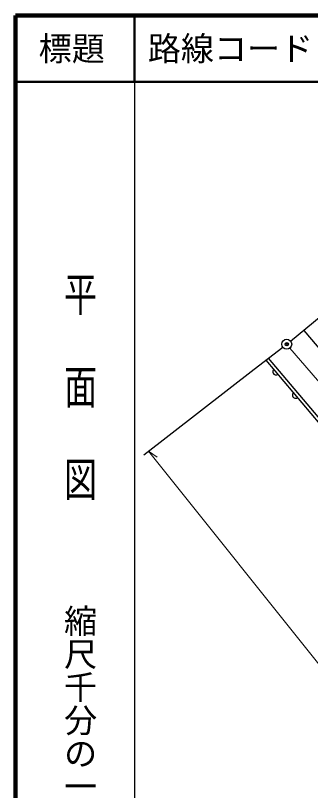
# Model space of a CAD drawing. Units: millimetres, scale not verified. Extents: x 40000 to 680000, y 20000 to 380000.
# Drawn here: x 40000 to 84605, y 262874 to 380000 of the extents above; entities that cross this region are included whole.
import ezdxf
from ezdxf.enums import TextEntityAlignment as Align

# ---------------------------------------------------------------- set-up
doc = ezdxf.new("R2010")
doc.units = ezdxf.units.MM
doc.header["$LTSCALE"] = 1000
doc.header["$PDMODE"] = 32
doc.header["$PDSIZE"] = 500
doc.linetypes.add('CHAIN', pattern=[18.5, 12, -1.5, 3.5, -1.5])
for name, color, linetype, lineweight in [('M-BGD', 7, 'Continuous', 25), ('M-BMK', 2, 'CHAIN', 13), ('M-BMK-OTRS', 5, 'Continuous', 25), ('M-BMK-SRVR', 3, 'Continuous', 25), ('M-STR-HTXT', 7, 'Continuous', 13), ('M-STR-STRC', 7, 'Continuous', 25), ('M-TTL', 2, 'Continuous', 140), ('M-TTL-BAND', 7, 'Continuous', 25), ('M-TTL-LINE', 7, 'Continuous', 50)]:
    doc.layers.add(name, color=color, linetype=linetype, lineweight=lineweight)
doc.layers.add('M-OTRS', color=6, linetype='Continuous')
doc.layers.add('M-TTL-TXT', color=7, linetype='Continuous')
doc.styles.add('@ＭＳ ゴシック', font='')
doc.styles.add('ＭＳ ゴシック', font='')
doc.styles.get('@ＭＳ ゴシック').set_extended_font_data('@MS Gothic')
doc.styles.get('ＭＳ ゴシック').set_extended_font_data('MS Gothic')

msp = doc.modelspace()

# ---------------------------------------------------------------- linework, layer by layer
at = {"layer": 'M-BGD'}
for p, q in [((78203, 328189), (128888, 268324)), ((77832, 327901), (128543, 267829)), ((78898, 326298), (78886, 326157)), ((78886, 326157), (78904, 326042)), ((78935, 326409), (78898, 326298)), ((78904, 326042), (78951, 325925)), ((79001, 326517), (78935, 326409)), ((78951, 325925), (79055, 325802)), ((79055, 325802), (79162, 325737)), ((79162, 325737), (79273, 325699)), ((79273, 325699), (79414, 325687)), ((79414, 325687), (79529, 325706)), ((79529, 325706), (79646, 325752)), ((81881, 322765), (81869, 322624)), ((81869, 322624), (81887, 322509)), ((81918, 322875), (81881, 322765)), ((81887, 322509), (81934, 322391)), ((81984, 322983), (81918, 322875)), ((81934, 322391), (82037, 322269)), ((82037, 322269), (82145, 322203)), ((82145, 322203), (82256, 322165)), ((82256, 322165), (82397, 322153)), ((82397, 322153), (82512, 322172)), ((82512, 322172), (82629, 322219))]:
    msp.add_line(p, q, dxfattribs=at)
at = {"layer": 'M-BMK'}
msp.add_line((81494, 329748), (123225, 280858), dxfattribs=at)
at = {"layer": 'M-BMK-OTRS'}
for p, q in [((81585, 330796), (101850, 347558)), ((76110, 326530), (80414, 329859)), ((59420, 313621), (76110, 326530))]:
    msp.add_line(p, q, dxfattribs=at)
at = {"layer": 'M-BMK-SRVR'}
for radius in [750, 30]:
    msp.add_circle((81007, 330318), radius, dxfattribs=at)
at = {"layer": 'M-OTRS'}
msp.add_point((81007, 330318), dxfattribs=at)
at = {"layer": 'M-STR-HTXT'}
for q in [(61398, 313264), (98262, 266426)]:
    msp.add_line((60134, 314174), q, dxfattribs=at)
at = {"layer": 'M-STR-STRC'}
msp.add_line((114266, 296451), (83630, 332397), dxfattribs=at)
at = {"layer": 'M-TTL'}
for p, q in [((40000, 380000), (40000, 20000)), ((680000, 380000), (40000, 380000))]:
    msp.add_line(p, q, dxfattribs=at)
at = {"layer": 'M-TTL-BAND'}
msp.add_line((58000, 370000), (58000, 20000), dxfattribs=at)
at = {"layer": 'M-TTL-LINE'}
for p, q in [((58000, 380000), (58000, 370000)), ((40000, 370000), (680000, 370000))]:
    msp.add_line(p, q, dxfattribs=at)

# ---------------------------------------------------------------- texts
at = {"layer": 'M-TTL-BAND', "style": '@ＭＳ ゴシック', "width": 1.4}
msp.add_text('平  面  図', height=3666, rotation=270, dxfattribs=at).set_placement((49777, 306475), align=Align.MIDDLE_RIGHT)
at = {"layer": 'M-TTL-BAND', "style": '@ＭＳ ゴシック'}
msp.add_text('縮尺千分の一', height=3666, rotation=270, dxfattribs=at).set_placement((49777, 261030), align=Align.MIDDLE_RIGHT)
at = {"layer": 'M-TTL-TXT', "style": 'ＭＳ ゴシック'}
msp.add_text('標題', height=3666, dxfattribs=at).set_placement((48500, 375000), align=Align.MIDDLE_CENTER)
msp.add_text('路線コード', height=3666, dxfattribs=at).set_placement((60000, 375000), align=Align.MIDDLE_LEFT)

doc.saveas('drawing.dxf')
